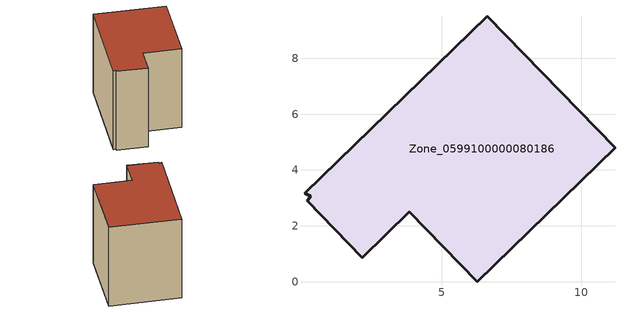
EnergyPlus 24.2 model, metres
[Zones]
Zone_0599100000080186
 floor ground (C_G): 6.27,0 3.83,2.5 2.15,0.86 0.17,2.9 0.29,3.06 0.08,3.16 6.62,9.5 11.2,4.8 z0
 wall outside (C_F): 3.83,2.5 6.27,0 11.2,4.8 6.62,9.5 0.08,3.16 0.29,3.06 0.17,2.9 2.15,0.86 3.83,2.5 z0:8.34
 roof outside (C_R): 0.29,3.06 0.17,2.9 2.15,0.86 3.83,2.5 6.27,0 11.2,4.8 6.62,9.5 0.08,3.16 z8.34
[BUILDING]
Pand.0599100000080186: North Axis=0; Terrain=City; Loads Convergence Tolerance Value=0.04; Temperature Convergence Tolerance Value=0.4; Solar Distribution=FullExterior; Maximum Number of Warmup Days=25; Minimum Number of Warmup Days=1
[Site:Location]
Rotterdam.The.Hague.AP_ZH_NLD Design_Conditions: Latitude=51.96; Longitude=4.45; Time Zone=1; Elevation=-4.5
[SITE:GROUNDTEMPERATURE:BUILDINGSURFACE]
18, 18, 18, 18, 18, 18, 18, 18, 18, 18, 18, 18
[MATERIAL] Thermal Absorptance=0.9; Solar Absorptance=0.7; Visible Absorptance=0.7
Name | Roughness | Thickness | Conductivity | Density | Specific Heat
G.TI.1975-1991 | MediumSmooth | 0.15 | 0.288461 | 540 | 1210
F.TI.1975-1991 | Rough | 0.3 | 0.230769 | 1920 | 840
R.TI.1975-1991 | MediumRough | 0.2 | 0.153846 | 1500 | 1000
[CONSTRUCTION]
C_G: G.TI.1975-1991
C_F: F.TI.1975-1991
C_R: R.TI.1975-1991
[ZONE]
Zone_0599100000080186: Type=1; Multiplier=1; Ceiling Height=Autocalculate; Volume=Autocalculate; Floor Area=autocalculate; Part of Total Floor Area=Yes
[ZONEINFILTRATION:DESIGNFLOWRATE]
Infil_Zone_0599100000080186: Zone or ZoneList or Space or SpaceList=Zone_0599100000080186; Schedule=AlwaysOn; Design Flow Rate Calculation Method=Flow/Area; Flow Rate per Floor Area=0.003; Constant Term Coefficient=1; Temperature Term Coefficient=0; Velocity Term Coefficient=0; Velocity Squared Term Coefficient=0
[HVACTEMPLATE:ZONE:IDEALLOADSAIRSYSTEM]
Zone_0599100000080186: Maximum Heating Supply Air Temperature=50; Minimum Cooling Supply Air Temperature=13; Maximum Heating Supply Air Humidity Ratio=0.0156; Minimum Cooling Supply Air Humidity Ratio=0.0077; Heating Limit=NoLimit; Cooling Limit=NoLimit; Dehumidification Control Type=ConstantSensibleHeatRatio; Cooling Sensible Heat Ratio=0.7; Dehumidification Setpoint=60; Humidification Control Type=None; Humidification Setpoint=30; Outdoor Air Method=None; Outdoor Air Flow Rate per Person=0.00944; Outdoor Air Flow Rate per Zone Floor Area=0; Outdoor Air Flow Rate per Zone=0; Demand Controlled Ventilation Type=None; Outdoor Air Economizer Type=NoEconomizer; Heat Recovery Type=None; Sensible Heat Recovery Effectiveness=0.7; Latent Heat Recovery Effectiveness=0.65
[ZONECONTROL:THERMOSTAT]
ThermostatControl_Zone_0599100000080186: Zone or ZoneList=Zone_0599100000080186; Control Type Schedule=DualSetpointControlType; Control 1=Thermostat_Zone_0599100000080186; Temperature Difference Between Cutout And Setpoint=0
[THERMOSTATSETPOINT:DUALSETPOINT]
Thermostat_Zone_0599100000080186: Heating Setpoint Temperature Schedule=HeatingSetpoint_Zone_0599100000080186; Cooling Setpoint Temperature Schedule=CoolingSetpoint_Zone_0599100000080186
[SCHEDULE:COMPACT]
HeatingSetpoint_Zone_0599100000080186: Through: 12/31, For: AllDays, Until: 24:00, 21
CoolingSetpoint_Zone_0599100000080186: Through: 12/31, For: AllDays, Until: 24:00, 24
DualSetpointControlType: Through: 12/31, For: AllDays, Until: 24:00, 4
AlwaysOn: Through: 12/31, For: AllDays, Until: 24:00, 1
